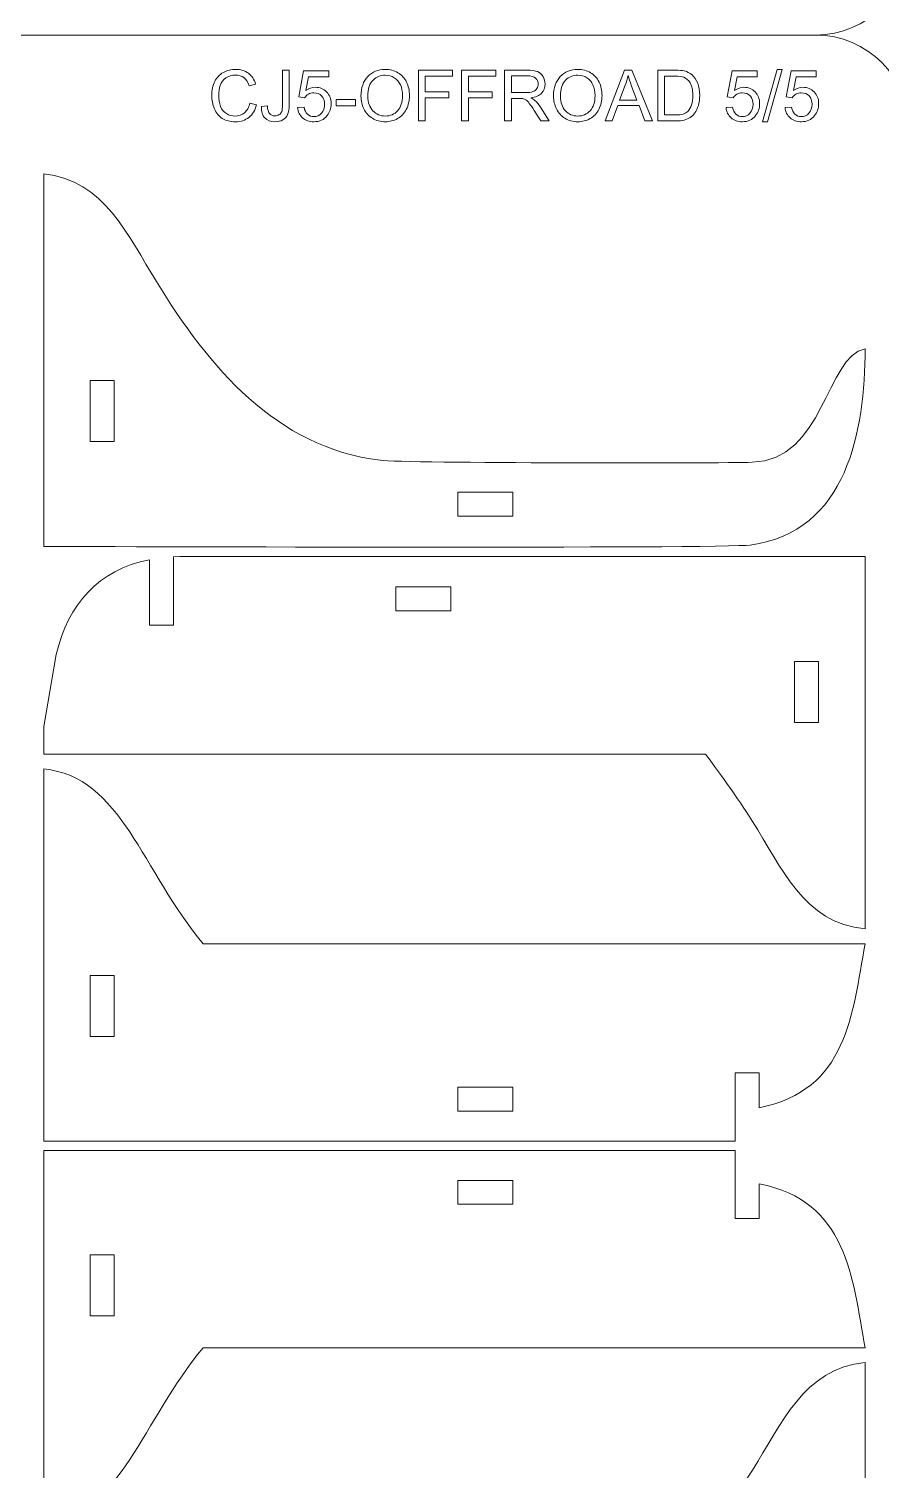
# Model space of a CAD drawing. Header units: centimetres. Extents: x -58 to 58, y -52 to 52.
# Drawn here: x -34.29 to -23.44, y -18.27 to 0.08 of the extents above; entities that cross this region are included whole.
import ezdxf

# ---------------------------------------------------------------- set-up
doc = ezdxf.new("R2010")
doc.units = ezdxf.units.CM
doc.header["$MEASUREMENT"] = 0
doc.layers.add('Camada 1', color=7, linetype='Continuous')

msp = doc.modelspace()

# ---------------------------------------------------------------- linework, layer by layer
at = {"layer": 'Camada 1', "color": 5, "lineweight": 9}
for points in [[(-23.0836, 1.19), (-23.0836, 0.53552), (-23.61906, 0), (-24.27359, 0)], [(-24.2736, 0), (-24.2736, 0), (-56.40361, 0), (-56.40361, 0)], [(-23.0836, -1.19), (-23.0836, -0.53552), (-23.6191, 0), (-24.2736, 0)]]:
    msp.add_open_spline(points, degree=3, dxfattribs=at)
at = {"layer": 'Camada 1', "color": 1, "lineweight": 9}
for points in [[(-31.92545, -0.59026), (-31.89977, -0.54026), (-31.86329, -0.50228), (-31.816, -0.4763)], [(-31.78537, -0.54597), (-31.81854, -0.56969), (-31.84197, -0.60168), (-31.85533, -0.64161)], [(-31.816, -0.4763), (-31.76869, -0.45033), (-31.7166, -0.43741), (-31.65984, -0.43741)], [(-31.66134, -0.51039), (-31.71074, -0.51039), (-31.75218, -0.52224), (-31.78537, -0.54597)], [(-31.55414, -0.54252), (-31.58252, -0.52104), (-31.61825, -0.51039), (-31.66134, -0.51039)], [(-31.65984, -0.43741), (-31.59528, -0.43741), (-31.54107, -0.45378), (-31.49723, -0.48666)], [(-31.48913, -0.64492), (-31.50399, -0.59807), (-31.52576, -0.56383), (-31.55414, -0.54252)], [(-31.49723, -0.48666), (-31.45324, -0.51954), (-31.42261, -0.56564), (-31.40534, -0.6251)], [(-31.06376, -0.89281), (-31.06376, -0.89281), (-31.06376, -0.44823), (-31.06376, -0.44823)], [(-31.06376, -0.44823), (-31.06376, -0.44823), (-30.97818, -0.44823), (-30.97818, -0.44823)], [(-30.97818, -0.44823), (-30.97818, -0.44823), (-30.97818, -0.8877), (-30.97818, -0.8877)], [(-30.85565, -0.78785), (-30.85565, -0.78785), (-30.7935, -0.45633), (-30.7935, -0.45633)], [(-30.7935, -0.45633), (-30.7935, -0.45633), (-30.47369, -0.45633), (-30.47369, -0.45633)], [(-30.73029, -0.532), (-30.73029, -0.532), (-30.76467, -0.70603), (-30.76467, -0.70603)], [(-30.47369, -0.532), (-30.47369, -0.532), (-30.73029, -0.532), (-30.73029, -0.532)], [(-30.47369, -0.45633), (-30.47369, -0.45633), (-30.47369, -0.532), (-30.47369, -0.532)], [(-30.06364, -0.7793), (-30.06364, -0.6724), (-30.03482, -0.58861), (-29.9773, -0.5281)], [(-29.9773, -0.5281), (-29.9198, -0.4676), (-29.84563, -0.43741), (-29.75464, -0.43741)], [(-29.75419, -0.51128), (-29.81455, -0.51128), (-29.8665, -0.532), (-29.91004, -0.57345)], [(-29.75464, -0.43741), (-29.69504, -0.43741), (-29.64143, -0.45168), (-29.59353, -0.48006)], [(-29.63918, -0.54357), (-29.67341, -0.5221), (-29.7117, -0.51128), (-29.75419, -0.51128)], [(-29.5614, -0.6344), (-29.57912, -0.59537), (-29.6051, -0.56504), (-29.63918, -0.54357)], [(-29.59353, -0.48006), (-29.54579, -0.50843), (-29.5093, -0.54807), (-29.48423, -0.59897)], [(-29.33228, -1.09325), (-29.33228, -1.09325), (-29.33228, -0.44823), (-29.33228, -0.44823)], [(-29.33228, -0.44823), (-29.33228, -0.44823), (-28.89715, -0.44823), (-28.89715, -0.44823)], [(-28.89715, -0.5239), (-28.89715, -0.5239), (-29.24669, -0.5239), (-29.24669, -0.5239)], [(-29.24669, -0.5239), (-29.24669, -0.5239), (-29.24669, -0.72479), (-29.24669, -0.72479)], [(-28.89715, -0.44823), (-28.89715, -0.44823), (-28.89715, -0.5239), (-28.89715, -0.5239)], [(-28.78198, -1.09325), (-28.78198, -1.09325), (-28.78198, -0.44823), (-28.78198, -0.44823)], [(-28.78198, -0.44823), (-28.78198, -0.44823), (-28.34686, -0.44823), (-28.34686, -0.44823)], [(-28.34686, -0.5239), (-28.34686, -0.5239), (-28.6964, -0.5239), (-28.6964, -0.5239)], [(-28.6964, -0.5239), (-28.6964, -0.5239), (-28.6964, -0.72479), (-28.6964, -0.72479)], [(-28.34686, -0.44823), (-28.34686, -0.44823), (-28.34686, -0.5239), (-28.34686, -0.5239)], [(-28.23439, -1.09325), (-28.23439, -1.09325), (-28.23439, -0.44823), (-28.23439, -0.44823)], [(-28.23439, -0.44823), (-28.23439, -0.44823), (-27.94852, -0.44823), (-27.94852, -0.44823)], [(-27.94491, -0.5194), (-27.94491, -0.5194), (-28.14882, -0.5194), (-28.14882, -0.5194)], [(-28.14882, -0.5194), (-28.14882, -0.5194), (-28.14882, -0.7329), (-28.14882, -0.7329)], [(-27.94852, -0.44823), (-27.89102, -0.44823), (-27.84732, -0.45408), (-27.81744, -0.46565)], [(-27.84042, -0.54883), (-27.86248, -0.52916), (-27.89731, -0.5194), (-27.94491, -0.5194)], [(-27.80739, -0.62419), (-27.80739, -0.59371), (-27.81835, -0.56849), (-27.84042, -0.54883)], [(-27.81744, -0.46565), (-27.78756, -0.4772), (-27.76369, -0.49762), (-27.74583, -0.5269)], [(-27.74583, -0.5269), (-27.72795, -0.55618), (-27.7191, -0.58861), (-27.7191, -0.62405)], [(-27.61174, -0.7793), (-27.61174, -0.6724), (-27.58292, -0.58861), (-27.5254, -0.5281)], [(-27.5254, -0.5281), (-27.4679, -0.4676), (-27.39373, -0.43741), (-27.30274, -0.43741)], [(-27.30229, -0.51128), (-27.36265, -0.51128), (-27.4146, -0.532), (-27.45814, -0.57345)], [(-27.30274, -0.43741), (-27.24314, -0.43741), (-27.18953, -0.45168), (-27.14163, -0.48006)], [(-27.18728, -0.54357), (-27.22151, -0.5221), (-27.2598, -0.51128), (-27.30229, -0.51128)], [(-27.1095, -0.6344), (-27.12722, -0.59537), (-27.1532, -0.56504), (-27.18728, -0.54357)], [(-27.14163, -0.48006), (-27.09389, -0.50843), (-27.0574, -0.54807), (-27.03233, -0.59897)], [(-26.95561, -1.09325), (-26.95561, -1.09325), (-26.70816, -0.44823), (-26.70816, -0.44823)], [(-26.70816, -0.44823), (-26.70816, -0.44823), (-26.61432, -0.44823), (-26.61432, -0.44823)], [(-26.66371, -0.51489), (-26.67258, -0.55693), (-26.68444, -0.59822), (-26.69931, -0.63907)], [(-26.61747, -0.64957), (-26.63775, -0.59521), (-26.65306, -0.55033), (-26.66371, -0.51489)], [(-26.61432, -0.44823), (-26.61432, -0.44823), (-26.35172, -1.09325), (-26.35172, -1.09325)], [(-26.284, -1.09325), (-26.284, -1.09325), (-26.284, -0.44823), (-26.284, -0.44823)], [(-26.284, -0.44823), (-26.284, -0.44823), (-26.06177, -0.44823), (-26.06177, -0.44823)], [(-26.06313, -0.5239), (-26.06313, -0.5239), (-26.19841, -0.5239), (-26.19841, -0.5239)], [(-26.19841, -0.5239), (-26.19841, -0.5239), (-26.19841, -1.01758), (-26.19841, -1.01758)], [(-25.95277, -0.53711), (-25.97559, -0.52825), (-26.01238, -0.5239), (-26.06313, -0.5239)], [(-26.06177, -0.44823), (-26.01163, -0.44823), (-25.97335, -0.45122), (-25.94692, -0.45739)], [(-25.87214, -0.61008), (-25.89421, -0.57375), (-25.92109, -0.54942), (-25.95277, -0.53711)], [(-25.94692, -0.45739), (-25.90998, -0.46594), (-25.87844, -0.4814), (-25.85232, -0.50363)], [(-25.85232, -0.50363), (-25.81824, -0.53245), (-25.79286, -0.56909), (-25.77604, -0.61384)], [(-25.40023, -0.78785), (-25.40023, -0.78785), (-25.33808, -0.45633), (-25.33808, -0.45633)], [(-25.33808, -0.45633), (-25.33808, -0.45633), (-25.01826, -0.45633), (-25.01826, -0.45633)], [(-25.27486, -0.532), (-25.27486, -0.532), (-25.30924, -0.70603), (-25.30924, -0.70603)], [(-25.01826, -0.532), (-25.01826, -0.532), (-25.27486, -0.532), (-25.27486, -0.532)], [(-25.01826, -0.45633), (-25.01826, -0.45633), (-25.01826, -0.532), (-25.01826, -0.532)], [(-24.95145, -1.10406), (-24.95145, -1.10406), (-24.76407, -0.43741), (-24.76407, -0.43741)], [(-24.70025, -0.43741), (-24.70025, -0.43741), (-24.88764, -1.10406), (-24.88764, -1.10406)], [(-24.76407, -0.43741), (-24.76407, -0.43741), (-24.70025, -0.43741), (-24.70025, -0.43741)], [(-24.6489, -0.78785), (-24.6489, -0.78785), (-24.58675, -0.45633), (-24.58675, -0.45633)], [(-24.58675, -0.45633), (-24.58675, -0.45633), (-24.26693, -0.45633), (-24.26693, -0.45633)], [(-24.52353, -0.532), (-24.52353, -0.532), (-24.55791, -0.70603), (-24.55791, -0.70603)], [(-24.26693, -0.532), (-24.26693, -0.532), (-24.52353, -0.532), (-24.52353, -0.532)], [(-24.26693, -0.45633), (-24.26693, -0.45633), (-24.26693, -0.532), (-24.26693, -0.532)], [(-31.96389, -0.76593), (-31.96389, -0.69882), (-31.95112, -0.64027), (-31.92545, -0.59026)], [(-31.85533, -0.64161), (-31.86884, -0.6817), (-31.8756, -0.723), (-31.8756, -0.76548)], [(-31.40534, -0.6251), (-31.40534, -0.6251), (-31.48913, -0.64492), (-31.48913, -0.64492)], [(-30.76467, -0.70603), (-30.72608, -0.67885), (-30.68554, -0.66534), (-30.6432, -0.66534)], [(-30.6432, -0.66534), (-30.58705, -0.66534), (-30.5396, -0.68486), (-30.50101, -0.72389)], [(-30.50101, -0.72389), (-30.46242, -0.76293), (-30.44306, -0.81308), (-30.44306, -0.87434)], [(-29.91004, -0.57345), (-29.95359, -0.61488), (-29.97535, -0.68395), (-29.97535, -0.78079)], [(-29.53483, -0.77164), (-29.53483, -0.71924), (-29.54368, -0.67344), (-29.5614, -0.6344)], [(-29.48423, -0.59897), (-29.45915, -0.64972), (-29.44654, -0.70737), (-29.44654, -0.77179)], [(-29.24669, -0.72479), (-29.24669, -0.72479), (-28.944, -0.72479), (-28.944, -0.72479)], [(-28.944, -0.72479), (-28.944, -0.72479), (-28.944, -0.80047), (-28.944, -0.80047)], [(-28.6964, -0.72479), (-28.6964, -0.72479), (-28.39371, -0.72479), (-28.39371, -0.72479)], [(-28.39371, -0.72479), (-28.39371, -0.72479), (-28.39371, -0.80047), (-28.39371, -0.80047)], [(-28.14882, -0.7329), (-28.14882, -0.7329), (-27.96563, -0.7329), (-27.96563, -0.7329)], [(-27.96563, -0.7329), (-27.9266, -0.7329), (-27.89627, -0.72885), (-27.87435, -0.72074)], [(-27.87435, -0.72074), (-27.85243, -0.71279), (-27.83576, -0.69987), (-27.8245, -0.682)], [(-27.8245, -0.682), (-27.81309, -0.66428), (-27.80739, -0.64506), (-27.80739, -0.62419)], [(-27.7191, -0.62405), (-27.7191, -0.66984), (-27.73396, -0.70843), (-27.76353, -0.73981)], [(-27.45814, -0.57345), (-27.50169, -0.61488), (-27.52345, -0.68395), (-27.52345, -0.78079)], [(-27.08293, -0.77164), (-27.08293, -0.71924), (-27.09178, -0.67344), (-27.1095, -0.6344)], [(-27.03233, -0.59897), (-27.00725, -0.64972), (-26.99464, -0.70737), (-26.99464, -0.77179)], [(-26.69931, -0.63907), (-26.69931, -0.63907), (-26.77003, -0.82839), (-26.77003, -0.82839)], [(-26.55021, -0.82839), (-26.55021, -0.82839), (-26.61747, -0.64957), (-26.61747, -0.64957)], [(-25.83896, -0.76593), (-25.83896, -0.69836), (-25.85007, -0.64642), (-25.87214, -0.61008)], [(-25.77604, -0.61384), (-25.75909, -0.65858), (-25.75067, -0.70978), (-25.75067, -0.76729)], [(-25.30924, -0.70603), (-25.27065, -0.67885), (-25.23012, -0.66534), (-25.18778, -0.66534)], [(-25.18778, -0.66534), (-25.13162, -0.66534), (-25.08418, -0.68486), (-25.04559, -0.72389)], [(-25.04559, -0.72389), (-25.00699, -0.76293), (-24.98763, -0.81308), (-24.98763, -0.87434)], [(-24.55791, -0.70603), (-24.51932, -0.67885), (-24.47879, -0.66534), (-24.43645, -0.66534)], [(-24.43645, -0.66534), (-24.38029, -0.66534), (-24.33285, -0.68486), (-24.29426, -0.72389)], [(-24.29426, -0.72389), (-24.25566, -0.76293), (-24.2363, -0.81308), (-24.2363, -0.87434)], [(-31.92981, -0.93876), (-31.95248, -0.885), (-31.96389, -0.82749), (-31.96389, -0.76593)], [(-31.8756, -0.76548), (-31.8756, -0.82029), (-31.86764, -0.86819), (-31.85173, -0.90903)], [(-31.85173, -0.90903), (-31.83581, -0.95001), (-31.81103, -0.98049), (-31.7774, -1.00077)], [(-31.54723, -0.98981), (-31.5142, -0.96217), (-31.49183, -0.92133), (-31.48012, -0.86699)], [(-31.39453, -0.88861), (-31.4124, -0.95872), (-31.44453, -1.01202), (-31.49092, -1.04881)], [(-31.48012, -0.86699), (-31.48012, -0.86699), (-31.39453, -0.88861), (-31.39453, -0.88861)], [(-31.28898, -1.05527), (-31.319, -1.02269), (-31.33343, -0.97434), (-31.33223, -0.91008)], [(-31.33223, -0.91008), (-31.33223, -0.91008), (-31.25565, -0.89957), (-31.25565, -0.89957)], [(-31.25565, -0.89957), (-31.25354, -0.94897), (-31.24438, -0.98275), (-31.22802, -1.00106)], [(-31.07247, -0.97359), (-31.06662, -0.95677), (-31.06376, -0.92975), (-31.06376, -0.89281)], [(-30.97818, -0.8877), (-30.97818, -0.9416), (-30.98463, -0.98334), (-30.99769, -1.01307)], [(-30.78089, -0.79867), (-30.78089, -0.79867), (-30.85565, -0.78785), (-30.85565, -0.78785)], [(-30.73299, -0.75317), (-30.75325, -0.76488), (-30.76918, -0.78004), (-30.78089, -0.79867)], [(-30.66392, -0.73561), (-30.68959, -0.73561), (-30.71257, -0.74147), (-30.73299, -0.75317)], [(-30.56438, -0.7748), (-30.58945, -0.74866), (-30.62263, -0.73561), (-30.66392, -0.73561)], [(-30.56602, -0.99611), (-30.5399, -0.96728), (-30.52683, -0.92914), (-30.52683, -0.88169)], [(-30.52683, -0.88169), (-30.52683, -0.8365), (-30.53929, -0.80092), (-30.56438, -0.7748)], [(-30.44306, -0.87434), (-30.44306, -0.93275), (-30.46001, -0.98319), (-30.49395, -1.02568)], [(-30.37894, -0.89957), (-30.37894, -0.89957), (-30.37894, -0.82029), (-30.37894, -0.82029)], [(-30.37894, -0.82029), (-30.37894, -0.82029), (-30.13391, -0.82029), (-30.13391, -0.82029)], [(-30.13391, -0.89957), (-30.13391, -0.89957), (-30.37894, -0.89957), (-30.37894, -0.89957)], [(-30.13391, -0.82029), (-30.13391, -0.82029), (-30.13391, -0.89957), (-30.13391, -0.89957)], [(-30.0267, -0.9401), (-30.05133, -0.8895), (-30.06364, -0.8359), (-30.06364, -0.7793)], [(-29.97535, -0.78079), (-29.97535, -0.85842), (-29.95448, -0.91954), (-29.91275, -0.96413)], [(-29.59699, -0.96353), (-29.55554, -0.91848), (-29.53483, -0.85452), (-29.53483, -0.77164)], [(-29.44654, -0.77179), (-29.44654, -0.83711), (-29.45975, -0.89567), (-29.48618, -0.94716)], [(-28.944, -0.80047), (-28.944, -0.80047), (-29.24669, -0.80047), (-29.24669, -0.80047)], [(-29.24669, -0.80047), (-29.24669, -0.80047), (-29.24669, -1.09325), (-29.24669, -1.09325)], [(-28.39371, -0.80047), (-28.39371, -0.80047), (-28.6964, -0.80047), (-28.6964, -0.80047)], [(-28.6964, -0.80047), (-28.6964, -0.80047), (-28.6964, -1.09325), (-28.6964, -1.09325)], [(-28.05001, -0.80677), (-28.05001, -0.80677), (-28.14882, -0.80677), (-28.14882, -0.80677)], [(-28.14882, -0.80677), (-28.14882, -0.80677), (-28.14882, -1.09325), (-28.14882, -1.09325)], [(-28.00257, -0.80977), (-28.01218, -0.80782), (-28.02795, -0.80677), (-28.05001, -0.80677)], [(-27.96368, -0.8269), (-27.97629, -0.81879), (-27.98936, -0.81308), (-28.00257, -0.80977)], [(-27.92029, -0.86999), (-27.93651, -0.84941), (-27.95092, -0.83515), (-27.96368, -0.8269)], [(-27.85888, -0.95902), (-27.88365, -0.92013), (-27.90423, -0.89056), (-27.92029, -0.86999)], [(-27.76353, -0.73981), (-27.79312, -0.77119), (-27.83877, -0.791), (-27.90062, -0.79956)], [(-27.90062, -0.79956), (-27.87795, -0.81038), (-27.86083, -0.82118), (-27.84912, -0.8317)], [(-27.84912, -0.8317), (-27.8242, -0.85452), (-27.80063, -0.88319), (-27.77855, -0.91759)], [(-27.5748, -0.9401), (-27.59943, -0.8895), (-27.61174, -0.8359), (-27.61174, -0.7793)], [(-27.52345, -0.78079), (-27.52345, -0.85842), (-27.50258, -0.91954), (-27.46085, -0.96413)], [(-27.14509, -0.96353), (-27.10364, -0.91848), (-27.08293, -0.85452), (-27.08293, -0.77164)], [(-26.99464, -0.77179), (-26.99464, -0.83711), (-27.00785, -0.89567), (-27.03428, -0.94716)], [(-26.7951, -0.89776), (-26.7951, -0.89776), (-26.86506, -1.09325), (-26.86506, -1.09325)], [(-26.52348, -0.89776), (-26.52348, -0.89776), (-26.7951, -0.89776), (-26.7951, -0.89776)], [(-26.77003, -0.82839), (-26.77003, -0.82839), (-26.55021, -0.82839), (-26.55021, -0.82839)], [(-26.44886, -1.09325), (-26.44886, -1.09325), (-26.52348, -0.89776), (-26.52348, -0.89776)], [(-25.90308, -0.97223), (-25.88295, -0.95196), (-25.86719, -0.92464), (-25.85593, -0.89041)], [(-25.85593, -0.89041), (-25.84466, -0.85617), (-25.83896, -0.81473), (-25.83896, -0.76593)], [(-25.76779, -0.89746), (-25.7792, -0.9353), (-25.79392, -0.96668), (-25.81178, -0.99145)], [(-25.75067, -0.76729), (-25.75067, -0.81623), (-25.75637, -0.85962), (-25.76779, -0.89746)], [(-25.32546, -0.79867), (-25.32546, -0.79867), (-25.40023, -0.78785), (-25.40023, -0.78785)], [(-25.27756, -0.75317), (-25.29783, -0.76488), (-25.31375, -0.78004), (-25.32546, -0.79867)], [(-25.2085, -0.73561), (-25.23417, -0.73561), (-25.25714, -0.74147), (-25.27756, -0.75317)], [(-25.10895, -0.7748), (-25.13403, -0.74866), (-25.1672, -0.73561), (-25.2085, -0.73561)], [(-25.1106, -0.99611), (-25.08448, -0.96728), (-25.07141, -0.92914), (-25.07141, -0.88169)], [(-25.07141, -0.88169), (-25.07141, -0.8365), (-25.08387, -0.80092), (-25.10895, -0.7748)], [(-24.98763, -0.87434), (-24.98763, -0.93275), (-25.00459, -0.98319), (-25.03853, -1.02568)], [(-24.57413, -0.79867), (-24.57413, -0.79867), (-24.6489, -0.78785), (-24.6489, -0.78785)], [(-24.52623, -0.75317), (-24.5465, -0.76488), (-24.56242, -0.78004), (-24.57413, -0.79867)], [(-24.45717, -0.73561), (-24.48284, -0.73561), (-24.50581, -0.74147), (-24.52623, -0.75317)], [(-24.35762, -0.7748), (-24.3827, -0.74866), (-24.41587, -0.73561), (-24.45717, -0.73561)], [(-24.35927, -0.99611), (-24.33314, -0.96728), (-24.32008, -0.92914), (-24.32008, -0.88169)], [(-24.32008, -0.88169), (-24.32008, -0.8365), (-24.33254, -0.80092), (-24.35762, -0.7748)], [(-24.2363, -0.87434), (-24.2363, -0.93275), (-24.25326, -0.98319), (-24.2872, -1.02568)], [(-31.83056, -1.06158), (-31.8741, -1.03335), (-31.90713, -0.99235), (-31.92981, -0.93876)], [(-31.66119, -1.10406), (-31.73055, -1.10406), (-31.78702, -1.08994), (-31.83056, -1.06158)], [(-31.7774, -1.00077), (-31.74378, -1.02103), (-31.70743, -1.03109), (-31.66825, -1.03109)], [(-31.66825, -1.03109), (-31.6205, -1.03109), (-31.58027, -1.01728), (-31.54723, -0.98981)], [(-31.49092, -1.04881), (-31.53732, -1.0856), (-31.59407, -1.10406), (-31.66119, -1.10406)], [(-31.1591, -1.10406), (-31.21571, -1.10406), (-31.25895, -1.08785), (-31.28898, -1.05527)], [(-31.22802, -1.00106), (-31.21165, -1.01923), (-31.18883, -1.02839), (-31.15985, -1.02839)], [(-31.15985, -1.02839), (-31.13853, -1.02839), (-31.12006, -1.02344), (-31.1046, -1.01368)], [(-31.0597, -1.08079), (-31.08793, -1.09625), (-31.12112, -1.10406), (-31.1591, -1.10406)], [(-31.1046, -1.01368), (-31.08913, -1.00376), (-31.07833, -0.9904), (-31.07247, -0.97359)], [(-30.99769, -1.01307), (-31.01076, -1.04265), (-31.03132, -1.06518), (-31.0597, -1.08079)], [(-30.87007, -0.92389), (-30.87007, -0.92389), (-30.78719, -0.91759), (-30.78719, -0.91759)], [(-30.80655, -1.05466), (-30.84365, -1.02178), (-30.86482, -0.97824), (-30.87007, -0.92389)], [(-30.66317, -1.10406), (-30.72173, -1.10406), (-30.76947, -1.08755), (-30.80655, -1.05466)], [(-30.78719, -0.91759), (-30.78103, -0.95797), (-30.76677, -0.98829), (-30.74454, -1.00872)], [(-30.74454, -1.00872), (-30.72233, -1.02899), (-30.69515, -1.0392), (-30.66317, -1.0392)], [(-30.66317, -1.0392), (-30.62458, -1.0392), (-30.5923, -1.02478), (-30.56602, -0.99611)], [(-30.49395, -1.02568), (-30.53525, -1.07794), (-30.5917, -1.10406), (-30.66317, -1.10406)], [(-29.91799, -1.06008), (-29.96575, -1.03079), (-30.00208, -0.99085), (-30.0267, -0.9401)], [(-29.75509, -1.10406), (-29.8159, -1.10406), (-29.8701, -1.08935), (-29.91799, -1.06008)], [(-29.91275, -0.96413), (-29.871, -1.00872), (-29.8186, -1.03109), (-29.75553, -1.03109)], [(-29.75553, -1.03109), (-29.69127, -1.03109), (-29.63858, -1.00857), (-29.59699, -0.96353)], [(-29.59834, -1.06428), (-29.64683, -1.09085), (-29.69908, -1.10406), (-29.75509, -1.10406)], [(-29.48618, -0.94716), (-29.51261, -0.99881), (-29.54999, -1.03785), (-29.59834, -1.06428)], [(-29.24669, -1.09325), (-29.24669, -1.09325), (-29.33228, -1.09325), (-29.33228, -1.09325)], [(-28.6964, -1.09325), (-28.6964, -1.09325), (-28.78198, -1.09325), (-28.78198, -1.09325)], [(-28.14882, -1.09325), (-28.14882, -1.09325), (-28.23439, -1.09325), (-28.23439, -1.09325)], [(-27.7736, -1.09325), (-27.7736, -1.09325), (-27.85888, -0.95902), (-27.85888, -0.95902)], [(-27.77855, -0.91759), (-27.77855, -0.91759), (-27.66699, -1.09325), (-27.66699, -1.09325)], [(-27.66699, -1.09325), (-27.66699, -1.09325), (-27.7736, -1.09325), (-27.7736, -1.09325)], [(-27.46609, -1.06008), (-27.51385, -1.03079), (-27.55018, -0.99085), (-27.5748, -0.9401)], [(-27.30319, -1.10406), (-27.364, -1.10406), (-27.4182, -1.08935), (-27.46609, -1.06008)], [(-27.46085, -0.96413), (-27.4191, -1.00872), (-27.36671, -1.03109), (-27.30364, -1.03109)], [(-27.30364, -1.03109), (-27.23938, -1.03109), (-27.18668, -1.00857), (-27.14509, -0.96353)], [(-27.14644, -1.06428), (-27.19493, -1.09085), (-27.24718, -1.10406), (-27.30319, -1.10406)], [(-27.03428, -0.94716), (-27.06071, -0.99881), (-27.09809, -1.03785), (-27.14644, -1.06428)], [(-26.86506, -1.09325), (-26.86506, -1.09325), (-26.95561, -1.09325), (-26.95561, -1.09325)], [(-26.35172, -1.09325), (-26.35172, -1.09325), (-26.44886, -1.09325), (-26.44886, -1.09325)], [(-26.05127, -1.09325), (-26.05127, -1.09325), (-26.284, -1.09325), (-26.284, -1.09325)], [(-26.19841, -1.01758), (-26.19841, -1.01758), (-26.06087, -1.01758), (-26.06087, -1.01758)], [(-26.06087, -1.01758), (-26.01839, -1.01758), (-25.98506, -1.01368), (-25.96087, -1.00572)], [(-25.94751, -1.08229), (-25.97769, -1.08965), (-26.01222, -1.09325), (-26.05127, -1.09325)], [(-25.96087, -1.00572), (-25.93671, -0.99776), (-25.91749, -0.98665), (-25.90308, -0.97223)], [(-25.87064, -1.04987), (-25.89181, -1.06412), (-25.91749, -1.07494), (-25.94751, -1.08229)], [(-25.81178, -0.99145), (-25.8298, -1.01622), (-25.84932, -1.03575), (-25.87064, -1.04987)], [(-25.41464, -0.92389), (-25.41464, -0.92389), (-25.33177, -0.91759), (-25.33177, -0.91759)], [(-25.35113, -1.05466), (-25.38822, -1.02178), (-25.40939, -0.97824), (-25.41464, -0.92389)], [(-25.20775, -1.10406), (-25.26631, -1.10406), (-25.31405, -1.08755), (-25.35113, -1.05466)], [(-25.33177, -0.91759), (-25.32561, -0.95797), (-25.31135, -0.98829), (-25.28912, -1.00872)], [(-25.28912, -1.00872), (-25.2669, -1.02899), (-25.23972, -1.0392), (-25.20775, -1.0392)], [(-25.20775, -1.0392), (-25.16916, -1.0392), (-25.13687, -1.02478), (-25.1106, -0.99611)], [(-25.03853, -1.02568), (-25.07982, -1.07794), (-25.13628, -1.10406), (-25.20775, -1.10406)], [(-24.66331, -0.92389), (-24.66331, -0.92389), (-24.58044, -0.91759), (-24.58044, -0.91759)], [(-24.5998, -1.05466), (-24.63689, -1.02178), (-24.65806, -0.97824), (-24.66331, -0.92389)], [(-24.45642, -1.10406), (-24.51498, -1.10406), (-24.56272, -1.08755), (-24.5998, -1.05466)], [(-24.58044, -0.91759), (-24.57427, -0.95797), (-24.56002, -0.98829), (-24.53779, -1.00872)], [(-24.53779, -1.00872), (-24.51557, -1.02899), (-24.48839, -1.0392), (-24.45642, -1.0392)], [(-24.45642, -1.0392), (-24.41783, -1.0392), (-24.38554, -1.02478), (-24.35927, -0.99611)], [(-24.2872, -1.02568), (-24.32849, -1.07794), (-24.38495, -1.10406), (-24.45642, -1.10406)], [(-24.88764, -1.10406), (-24.88764, -1.10406), (-24.95145, -1.10406), (-24.95145, -1.10406)]]:
    msp.add_open_spline(points, degree=3, dxfattribs=at)
at = {"layer": 'Camada 1', "color": 3, "lineweight": 9}
for points in [[(-34.10344, -1.76883), (-34.10344, -1.76883), (-34.10344, -6.51141), (-34.10344, -6.51141)], [(-32.6686, -3.13901), (-33.02631, -2.55956), (-33.33623, -1.84168), (-34.10344, -1.76883)], [(-29.82114, -5.41388), (-31.14924, -5.24758), (-31.99501, -4.23012), (-32.6686, -3.13901)], [(-25.10685, -6.49247), (-23.8734, -6.32734), (-23.64506, -5.03514), (-23.64506, -3.99339)], [(-23.64506, -3.99339), (-24.14227, -4.08934), (-24.16559, -5.41302), (-25.08377, -5.43953)], [(-25.08377, -5.43953), (-25.4861, -5.45114), (-29.51574, -5.45213), (-29.82114, -5.41388)], [(-34.10344, -6.51141), (-33.07819, -6.51141), (-25.45132, -6.53859), (-25.10685, -6.49247)], [(-32.75492, -6.67922), (-33.41162, -6.80889), (-33.79065, -7.24654), (-33.94413, -7.88632)], [(-32.75491, -7.51116), (-32.75491, -7.51116), (-32.75492, -6.67922), (-32.75492, -6.67922)], [(-32.45165, -6.64342), (-32.45165, -6.64342), (-32.45212, -7.51135), (-32.45212, -7.51135)], [(-32.37185, -6.63764), (-32.37185, -6.63764), (-32.45165, -6.64342), (-32.45165, -6.64342)], [(-23.64511, -6.63756), (-23.64511, -6.63756), (-32.37185, -6.63764), (-32.37185, -6.63764)], [(-23.64506, -11.38014), (-23.64506, -11.38014), (-23.64511, -6.63756), (-23.64511, -6.63756)], [(-32.45212, -7.51135), (-32.45212, -7.51135), (-32.75491, -7.51116), (-32.75491, -7.51116)], [(-33.94413, -7.88632), (-33.94413, -7.88632), (-34.10344, -8.80093), (-34.10344, -8.80093)], [(-34.10344, -8.80093), (-34.10344, -8.80093), (-34.10344, -9.15567), (-34.10344, -9.15567)], [(-34.10344, -9.15567), (-34.10344, -9.15567), (-25.67641, -9.1556), (-25.67641, -9.1556)], [(-25.67641, -9.1556), (-25.42843, -9.48811), (-25.30541, -9.65474), (-25.07992, -10.00997)], [(-32.07213, -11.5677), (-32.85069, -10.64592), (-33.11251, -9.43724), (-34.10345, -9.34314)], [(-34.10345, -9.34314), (-34.10345, -9.34314), (-34.10345, -14.07994), (-34.10345, -14.07994)], [(-25.07992, -10.00997), (-24.71748, -10.58096), (-24.42717, -11.30594), (-23.64506, -11.38014)], [(-23.64508, -11.5677), (-23.64508, -11.5677), (-32.07213, -11.5677), (-32.07213, -11.5677)], [(-24.99373, -13.65592), (-23.87278, -13.43323), (-23.80844, -12.47776), (-23.64508, -11.5677)], [(-25.29718, -14.07994), (-25.29718, -14.07994), (-25.29718, -13.2122), (-25.29718, -13.2122)], [(-25.29718, -13.2122), (-25.29718, -13.2122), (-24.99373, -13.2122), (-24.99373, -13.2122)], [(-24.99373, -13.2122), (-24.99373, -13.2122), (-24.99373, -13.65592), (-24.99373, -13.65592)], [(-34.10345, -14.07994), (-34.10345, -14.07994), (-25.29718, -14.07994), (-25.29718, -14.07994)], [(-34.10345, -14.19894), (-34.10345, -14.19894), (-25.29718, -14.19894), (-25.29718, -14.19894)], [(-34.10345, -18.93573), (-34.10345, -18.93573), (-34.10345, -14.19894), (-34.10345, -14.19894)], [(-25.29718, -14.19894), (-25.29718, -14.19894), (-25.29718, -15.06667), (-25.29718, -15.06667)], [(-24.99373, -15.06667), (-24.99373, -15.06667), (-24.99373, -14.62296), (-24.99373, -14.62296)], [(-24.99373, -14.62296), (-23.87278, -14.84564), (-23.80844, -15.80112), (-23.64508, -16.71117)], [(-25.29718, -15.06667), (-25.29718, -15.06667), (-24.99373, -15.06667), (-24.99373, -15.06667)], [(-32.07213, -16.71117), (-32.85069, -17.63295), (-33.11251, -18.84164), (-34.10345, -18.93573)], [(-23.64508, -16.71117), (-23.64508, -16.71117), (-32.07213, -16.71117), (-32.07213, -16.71117)], [(-25.07992, -18.2689), (-24.71748, -17.69792), (-24.42717, -16.97293), (-23.64506, -16.89874)], [(-23.64506, -16.89874), (-23.64508, -18.47959), (-23.6451, -20.06046), (-23.64511, -21.64132)], [(-25.67641, -19.12328), (-25.42843, -18.79077), (-25.30541, -18.62413), (-25.07992, -18.2689)]]:
    msp.add_open_spline(points, degree=3, dxfattribs=at)
at = {"layer": 'Camada 1', "lineweight": 9}
for points in [[(-33.5097, -5.17519), (-33.5097, -5.17519), (-33.5097, -4.39838), (-33.5097, -4.39838)], [(-33.5097, -4.39838), (-33.5097, -4.39838), (-33.20625, -4.39838), (-33.20625, -4.39838)], [(-33.20625, -4.39838), (-33.20625, -4.39838), (-33.20625, -5.17519), (-33.20625, -5.17519)], [(-33.20625, -5.17519), (-33.20625, -5.17519), (-33.5097, -5.17519), (-33.5097, -5.17519)], [(-28.13007, -5.81956), (-28.13007, -5.81956), (-28.82919, -5.81956), (-28.82919, -5.81956)], [(-28.82919, -5.81956), (-28.82919, -5.81956), (-28.82919, -6.123), (-28.82919, -6.123)], [(-28.13007, -6.123), (-28.13007, -6.123), (-28.13007, -5.81956), (-28.13007, -5.81956)], [(-28.82919, -6.123), (-28.82919, -6.123), (-28.13007, -6.123), (-28.13007, -6.123)], [(-28.91935, -7.02602), (-28.91935, -7.02602), (-29.61847, -7.02603), (-29.61847, -7.02603)], [(-29.61847, -7.02603), (-29.61847, -7.02603), (-29.61846, -7.32951), (-29.61846, -7.32951)], [(-28.91935, -7.3295), (-28.91935, -7.3295), (-28.91935, -7.02602), (-28.91935, -7.02602)], [(-29.61846, -7.32951), (-29.61846, -7.32951), (-28.91935, -7.3295), (-28.91935, -7.3295)], [(-24.54228, -8.75059), (-24.54228, -8.75059), (-24.54228, -7.97378), (-24.54228, -7.97378)], [(-24.54228, -7.97378), (-24.54228, -7.97378), (-24.23885, -7.97378), (-24.23885, -7.97378)], [(-24.23885, -7.97378), (-24.23885, -7.97378), (-24.23884, -8.75059), (-24.23884, -8.75059)], [(-24.23884, -8.75059), (-24.23884, -8.75059), (-24.54228, -8.75059), (-24.54228, -8.75059)], [(-33.50971, -12.7495), (-33.50971, -12.7495), (-33.50971, -11.97271), (-33.50971, -11.97271)], [(-33.50971, -11.97271), (-33.50971, -11.97271), (-33.20626, -11.97271), (-33.20626, -11.97271)], [(-33.20626, -11.97271), (-33.20626, -11.97271), (-33.20626, -12.7495), (-33.20626, -12.7495)], [(-33.20626, -12.7495), (-33.20626, -12.7495), (-33.50971, -12.7495), (-33.50971, -12.7495)], [(-28.13008, -13.39388), (-28.13008, -13.39388), (-28.8292, -13.39388), (-28.8292, -13.39388)], [(-28.8292, -13.39388), (-28.8292, -13.39388), (-28.8292, -13.6973), (-28.8292, -13.6973)], [(-28.13008, -13.6973), (-28.13008, -13.6973), (-28.13008, -13.39388), (-28.13008, -13.39388)], [(-28.8292, -13.6973), (-28.8292, -13.6973), (-28.13008, -13.6973), (-28.13008, -13.6973)], [(-28.8292, -14.58157), (-28.8292, -14.58157), (-28.13008, -14.58157), (-28.13008, -14.58157)], [(-28.8292, -14.885), (-28.8292, -14.885), (-28.8292, -14.58157), (-28.8292, -14.58157)], [(-28.13008, -14.58157), (-28.13008, -14.58157), (-28.13008, -14.885), (-28.13008, -14.885)], [(-28.13008, -14.885), (-28.13008, -14.885), (-28.8292, -14.885), (-28.8292, -14.885)], [(-33.20626, -15.52937), (-33.20626, -15.52937), (-33.50971, -15.52937), (-33.50971, -15.52937)], [(-33.50971, -15.52937), (-33.50971, -15.52937), (-33.50971, -16.30616), (-33.50971, -16.30616)], [(-33.20626, -16.30616), (-33.20626, -16.30616), (-33.20626, -15.52937), (-33.20626, -15.52937)], [(-33.50971, -16.30616), (-33.50971, -16.30616), (-33.20626, -16.30616), (-33.20626, -16.30616)]]:
    msp.add_open_spline(points, degree=3, dxfattribs=at)

doc.saveas('drawing.dxf')
